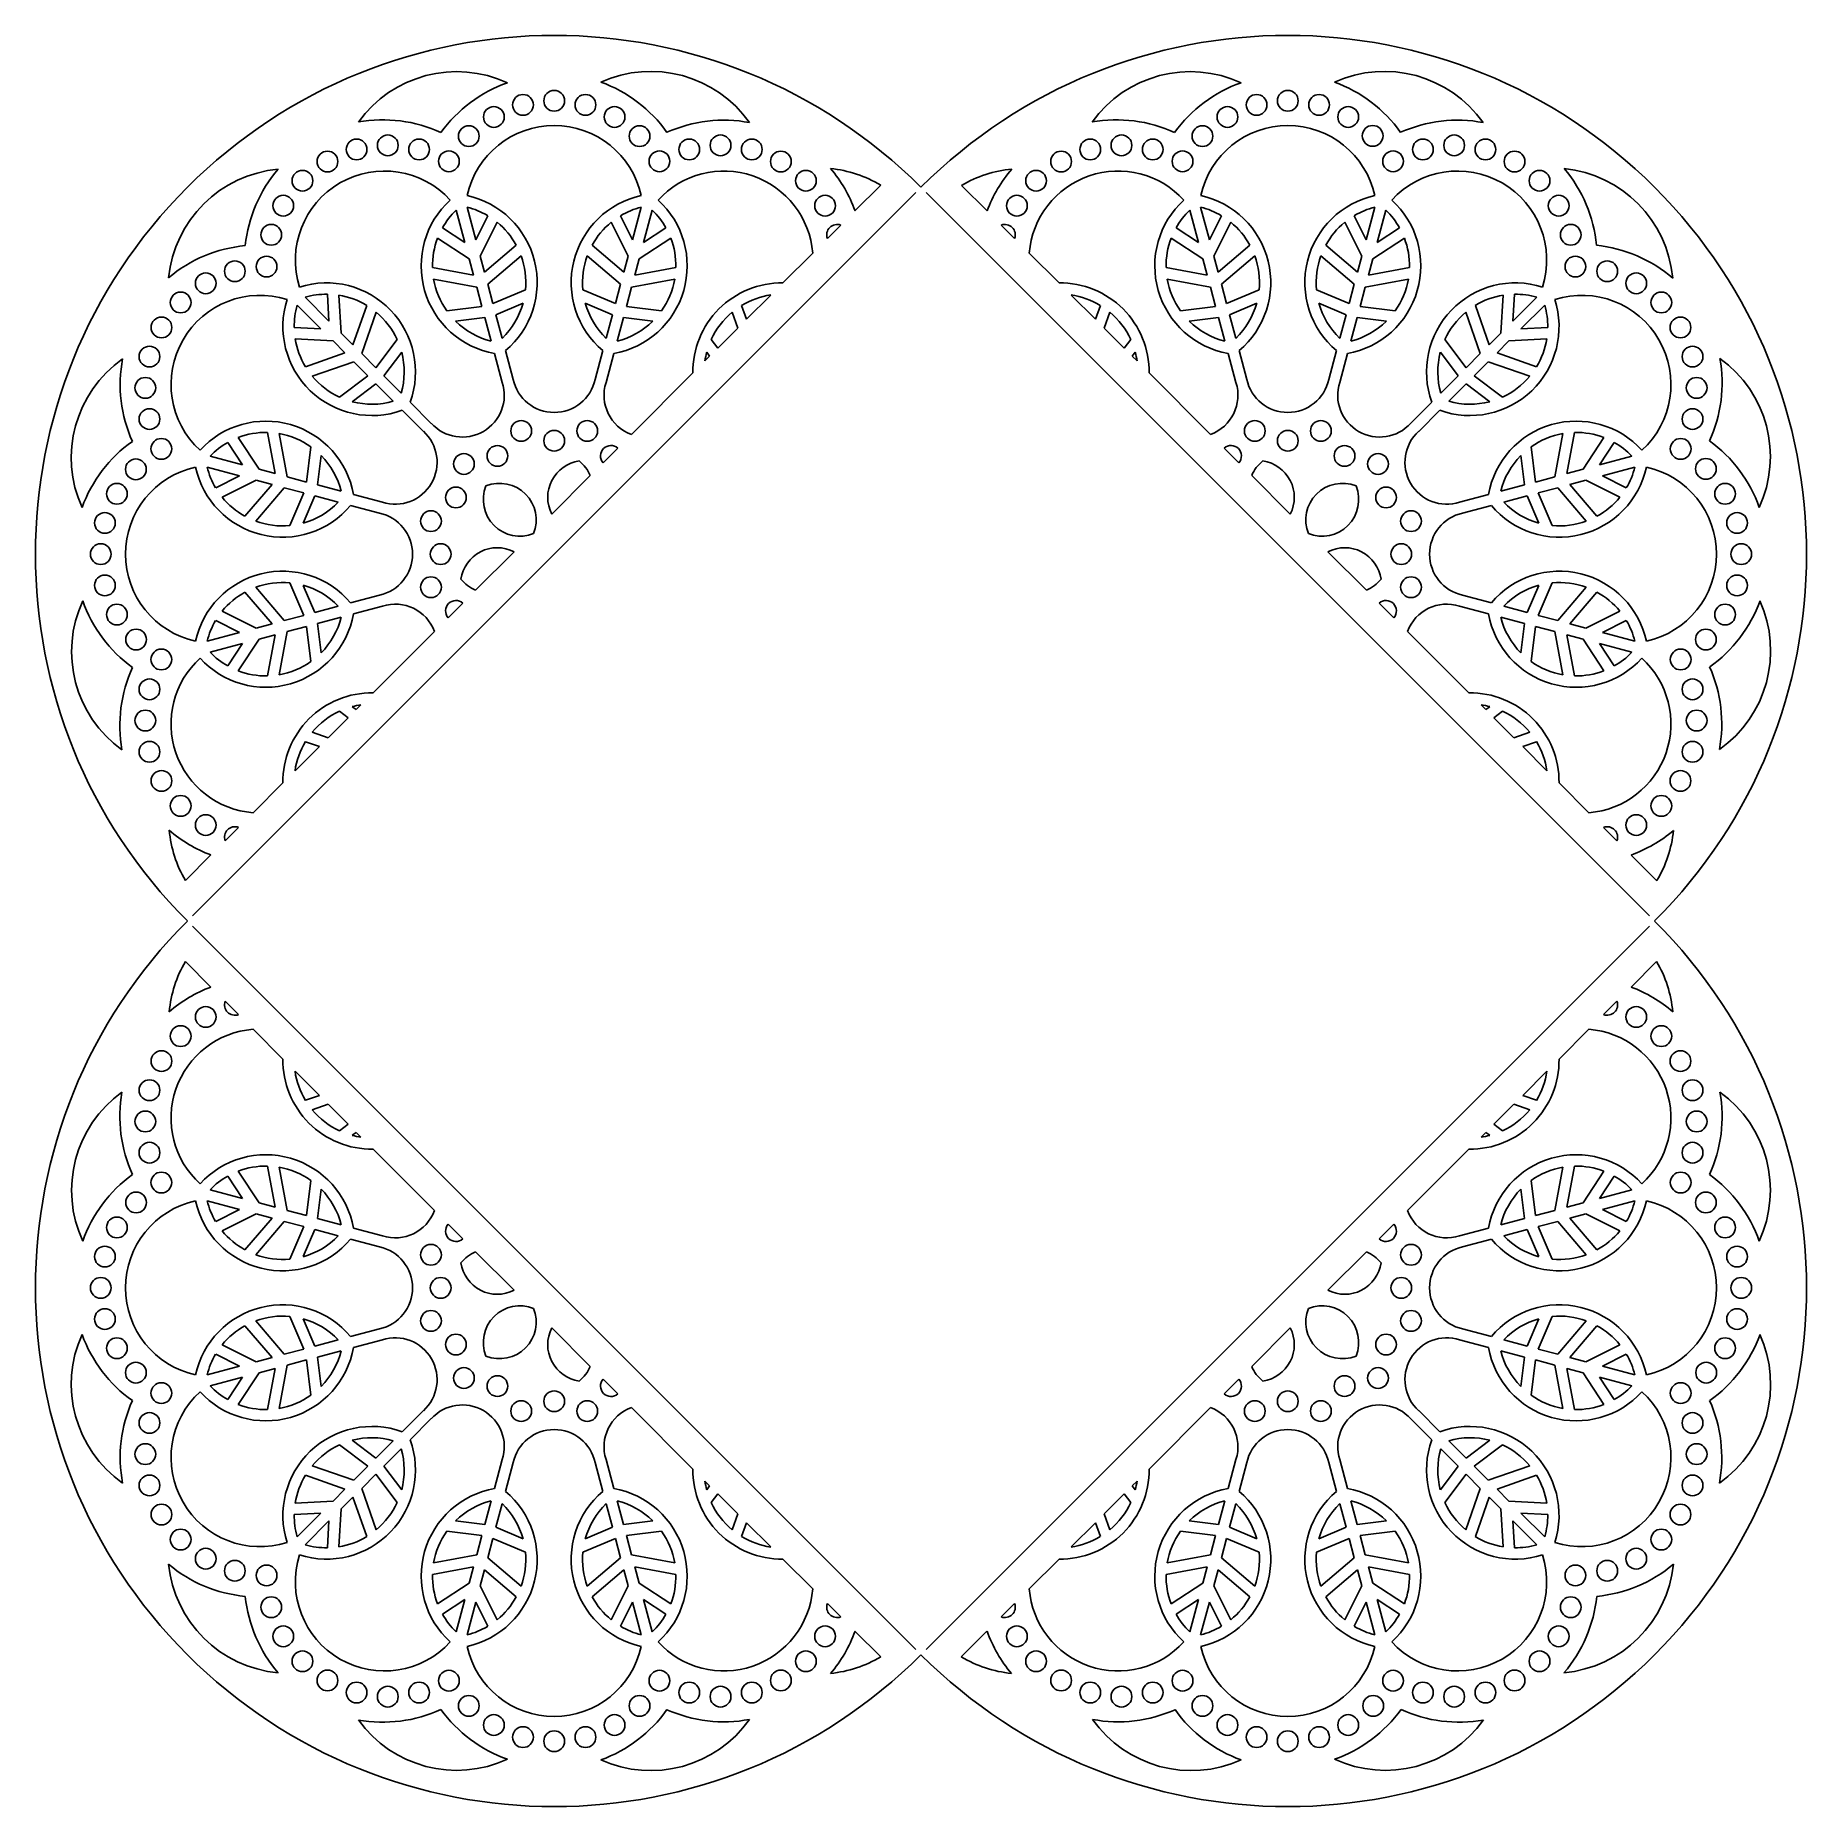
# Model space of a CAD drawing. Extents: x 75 to 323, y 0 to 247.
import ezdxf

# ---------------------------------------------------------------- set-up
doc = ezdxf.new("R2010")
doc.units = 0
doc.layers.get('0').update_dxf_attribs({"linetype": 'CONTINUOUS'})

msp = doc.modelspace()

# ---------------------------------------------------------------- linework, layer by layer
for p, q in [((189.57, 222.7), (193.16, 226.29)), ((204.46, 226.26), (208.03, 222.69)), ((97, 124.18), (198.06, 225.25)), ((133.83, 222.81), (135.04, 218.26)), ((135.35, 223.21), (136.57, 218.67)), ((159.71, 223.21), (158.49, 218.67)), ((161.23, 222.81), (160.02, 218.26)), ((199.53, 225.25), (300.59, 124.18)), ((236.36, 222.81), (237.57, 218.26)), ((237.88, 223.21), (239.1, 218.67)), ((262.24, 223.21), (261.02, 218.67)), ((263.77, 222.81), (262.55, 218.26)), ((131.91, 220.32), (135.04, 218.26)), ((138.25, 222.02), (136.57, 218.67)), ((139.56, 221.11), (137.19, 216.38)), ((155.5, 221.11), (157.88, 216.38)), ((156.81, 222.02), (158.49, 218.67)), ((163.15, 220.32), (160.02, 218.26)), ((185.72, 218.84), (187.58, 220.71)), ((210.01, 220.71), (211.87, 218.84)), ((234.44, 220.32), (237.57, 218.26)), ((240.78, 222.02), (239.1, 218.67)), ((242.09, 221.11), (239.72, 216.38)), ((258.03, 221.11), (260.41, 216.38)), ((259.34, 222.02), (261.02, 218.67)), ((265.68, 220.32), (262.55, 218.26)), ((131.24, 218.88), (135.66, 215.97)), ((142.22, 217.92), (137.79, 214.13)), ((152.84, 217.92), (157.27, 214.13)), ((163.83, 218.88), (159.4, 215.97)), ((233.77, 218.88), (238.19, 215.97)), ((244.75, 217.92), (240.32, 214.13)), ((255.37, 217.92), (259.8, 214.13)), ((266.36, 218.88), (261.93, 215.97)), ((135.66, 215.97), (136.26, 213.72)), ((137.19, 216.38), (137.79, 214.13)), ((142.9, 216.43), (138.24, 212.43)), ((152.16, 216.43), (156.82, 212.43)), ((157.88, 216.38), (157.27, 214.13)), ((159.4, 215.97), (158.8, 213.72)), ((179.5, 212.62), (183.67, 216.79)), ((213.92, 216.79), (218.09, 212.62)), ((238.19, 215.97), (238.79, 213.72)), ((239.72, 216.38), (240.32, 214.13)), ((245.43, 216.43), (240.77, 212.43)), ((254.69, 216.43), (259.35, 212.43)), ((260.41, 216.38), (259.8, 214.13)), ((261.93, 215.97), (261.33, 213.72)), ((130.53, 214.79), (136.26, 213.72)), ((130.68, 213.15), (136.72, 212.02)), ((164.38, 213.15), (158.35, 212.02)), ((164.54, 214.79), (158.8, 213.72)), ((233.06, 214.79), (238.79, 213.72)), ((233.21, 213.15), (239.25, 212.02)), ((266.91, 213.15), (260.88, 212.02)), ((267.07, 214.79), (261.33, 213.72)), ((112.74, 210.63), (116.06, 207.3)), ((115.84, 211.04), (116.06, 207.3)), ((117.43, 210.91), (117.74, 205.62)), ((136.72, 212.02), (137.44, 209.32)), ((138.24, 212.43), (138.97, 209.73)), ((143.52, 211.67), (138.97, 209.73)), ((151.54, 211.67), (156.09, 209.73)), ((156.82, 212.43), (156.09, 209.73)), ((158.35, 212.02), (157.62, 209.32)), ((174.42, 207.54), (177.81, 210.93)), ((219.78, 210.93), (223.18, 207.54)), ((239.25, 212.02), (239.97, 209.32)), ((240.77, 212.43), (241.5, 209.73)), ((246.05, 211.67), (241.5, 209.73)), ((254.07, 211.67), (258.62, 209.73)), ((259.35, 212.43), (258.62, 209.73)), ((260.88, 212.02), (260.15, 209.32)), ((280.16, 210.91), (279.85, 205.62)), ((281.75, 211.04), (281.53, 207.3)), ((284.86, 210.63), (281.53, 207.3)), ((111.62, 209.51), (114.94, 206.19)), ((121.33, 209.48), (119.39, 203.97)), ((122.67, 208.52), (120.63, 202.74)), ((132.52, 208.73), (137.44, 209.32)), ((143.18, 209.81), (139.38, 208.18)), ((139.38, 208.18), (140.26, 204.89)), ((151.88, 209.81), (155.68, 208.18)), ((155.68, 208.18), (154.8, 204.89)), ((162.54, 208.73), (157.62, 209.32)), ((172.4, 208.52), (173.18, 206.3)), ((173.73, 209.48), (174.42, 207.54)), ((223.86, 209.48), (223.18, 207.54)), ((225.2, 208.52), (224.41, 206.3)), ((235.05, 208.73), (239.97, 209.32)), ((245.71, 209.81), (241.91, 208.18)), ((241.91, 208.18), (242.8, 204.89)), ((254.41, 209.81), (258.21, 208.18)), ((258.21, 208.18), (257.33, 204.89)), ((265.07, 208.73), (260.15, 209.32)), ((274.93, 208.52), (276.96, 202.74)), ((276.27, 209.48), (278.2, 203.97)), ((285.97, 209.51), (282.65, 206.19)), ((111.2, 206.4), (114.94, 206.19)), ((117.74, 205.62), (119.39, 203.97)), ((133.75, 207.28), (137.85, 207.77)), ((137.85, 207.77), (138.74, 204.48)), ((157.21, 207.77), (156.32, 204.48)), ((161.31, 207.28), (157.21, 207.77)), ((170.39, 203.51), (173.18, 206.3)), ((224.41, 206.3), (227.21, 203.51)), ((236.28, 207.28), (240.39, 207.77)), ((240.39, 207.77), (241.27, 204.48)), ((259.74, 207.77), (258.85, 204.48)), ((263.84, 207.28), (259.74, 207.77)), ((279.85, 205.62), (278.2, 203.97)), ((286.39, 206.4), (282.65, 206.19)), ((111.34, 204.81), (116.62, 204.51)), ((116.62, 204.51), (118.27, 202.86)), ((125.58, 204.72), (122.61, 200.75)), ((140.72, 203.17), (141.81, 199.14)), ((154.34, 203.17), (153.26, 199.14)), ((169.48, 204.72), (170.39, 203.51)), ((228.11, 204.72), (227.21, 203.51)), ((243.25, 203.17), (244.34, 199.14)), ((256.87, 203.17), (255.79, 199.14)), ((272.01, 204.72), (274.98, 200.75)), ((280.97, 204.51), (279.32, 202.86)), ((286.25, 204.81), (280.97, 204.51)), ((112.77, 200.92), (118.27, 202.86)), ((113.72, 199.58), (119.51, 201.62)), ((119.51, 201.62), (121.49, 199.64)), ((120.63, 202.74), (122.61, 200.75)), ((126.22, 202.93), (123.74, 199.62)), ((139.2, 202.76), (140.28, 198.73)), ((155.86, 202.76), (154.78, 198.73)), ((168.6, 201.73), (169.26, 202.38)), ((168.85, 202.93), (169.26, 202.38)), ((228.75, 202.93), (228.33, 202.38)), ((228.33, 202.38), (228.99, 201.73)), ((241.73, 202.76), (242.81, 198.73)), ((258.4, 202.76), (257.31, 198.73)), ((271.38, 202.93), (273.85, 199.62)), ((276.96, 202.74), (274.98, 200.75)), ((278.08, 201.62), (276.1, 199.64)), ((283.87, 199.58), (278.08, 201.62)), ((284.83, 200.92), (279.32, 202.86)), ((117.53, 196.67), (121.49, 199.64)), ((119.31, 196.03), (122.62, 198.51)), ((122.62, 198.51), (125.04, 196.09)), ((123.74, 199.62), (126.15, 197.21)), ((158.32, 191.45), (166.91, 200.04)), ((230.68, 200.04), (239.27, 191.45)), ((273.85, 199.62), (271.44, 197.21)), ((274.97, 198.51), (272.56, 196.09)), ((278.28, 196.03), (274.97, 198.51)), ((280.06, 196.67), (276.1, 199.64)), ((127.41, 195.96), (130.36, 193)), ((270.19, 195.96), (267.23, 193)), ((126.29, 194.84), (129.25, 191.88)), ((271.3, 194.84), (268.35, 191.88)), ((103.37, 191.01), (106.28, 186.59)), ((107.46, 191.72), (108.53, 185.98)), ((109.09, 191.56), (110.22, 185.53)), ((288.5, 191.56), (287.37, 185.53)), ((290.14, 191.72), (289.06, 185.98)), ((294.22, 191.01), (291.32, 186.59)), ((99.44, 188.42), (103.98, 187.2)), ((101.92, 190.33), (103.98, 187.2)), ((113.52, 189.72), (112.93, 184.8)), ((114.96, 188.49), (114.47, 184.39)), ((154.37, 187.49), (156.41, 189.54)), ((241.18, 189.54), (243.22, 187.49)), ((282.63, 188.49), (283.12, 184.39)), ((284.07, 189.72), (284.66, 184.8)), ((295.67, 190.33), (293.61, 187.2)), ((298.15, 188.42), (293.61, 187.2)), ((99.03, 186.89), (103.57, 185.68)), ((100.23, 183.99), (103.57, 185.68)), ((106.28, 186.59), (108.53, 185.98)), ((147.2, 180.32), (152.58, 185.7)), ((245.01, 185.7), (250.39, 180.32)), ((291.32, 186.59), (289.06, 185.98)), ((298.56, 186.89), (294.02, 185.68)), ((297.37, 183.99), (294.02, 185.68)), ((101.14, 182.68), (105.87, 185.06)), ((104.32, 180.03), (108.12, 184.46)), ((105.82, 179.34), (109.81, 184)), ((105.87, 185.06), (108.12, 184.46)), ((109.81, 184), (112.52, 183.28)), ((110.22, 185.53), (112.93, 184.8)), ((110.57, 178.73), (112.52, 183.28)), ((114.47, 184.39), (117.77, 183.51)), ((283.12, 184.39), (279.82, 183.51)), ((287.37, 185.53), (284.66, 184.8)), ((287.78, 184), (285.07, 183.28)), ((287.02, 178.73), (285.07, 183.28)), ((291.77, 179.34), (287.78, 184)), ((291.72, 185.06), (289.47, 184.46)), ((293.27, 180.03), (289.47, 184.46)), ((296.45, 182.68), (291.72, 185.06)), ((112.44, 179.07), (114.06, 182.87)), ((114.06, 182.87), (117.36, 181.98)), ((119.07, 181.52), (123.11, 180.44)), ((119.48, 183.05), (123.52, 181.97)), ((278.11, 183.05), (274.07, 181.97)), ((278.52, 181.52), (274.48, 180.44)), ((283.53, 182.87), (280.23, 181.98)), ((285.16, 179.07), (283.53, 182.87)), ((136.54, 169.67), (141.92, 175.05)), ((255.67, 175.05), (261.05, 169.67)), ((104.32, 169.4), (108.12, 164.97)), ((105.82, 170.09), (109.81, 165.43)), ((110.57, 170.7), (112.52, 166.15)), ((112.44, 170.36), (114.06, 166.57)), ((119.07, 167.91), (123.11, 168.99)), ((278.52, 167.91), (274.48, 168.99)), ((285.16, 170.36), (283.53, 166.57)), ((287.02, 170.7), (285.07, 166.15)), ((291.77, 170.09), (287.78, 165.43)), ((293.27, 169.4), (289.47, 164.97)), ((101.14, 166.75), (105.87, 164.37)), ((109.81, 165.43), (112.52, 166.15)), ((114.06, 166.57), (117.36, 167.45)), ((114.47, 165.04), (117.77, 165.92)), ((119.48, 166.38), (123.52, 167.46)), ((132.71, 165.83), (134.75, 167.88)), ((262.84, 167.88), (264.88, 165.83)), ((278.11, 166.38), (274.07, 167.46)), ((283.12, 165.04), (279.82, 165.92)), ((283.53, 166.57), (280.23, 167.45)), ((287.78, 165.43), (285.07, 166.15)), ((296.45, 166.75), (291.72, 164.37)), ((99.03, 162.54), (103.57, 163.75)), ((100.23, 165.44), (103.57, 163.75)), ((105.87, 164.37), (108.12, 164.97)), ((106.28, 162.84), (108.53, 163.45)), ((107.46, 157.71), (108.53, 163.45)), ((109.09, 157.87), (110.22, 163.9)), ((110.22, 163.9), (112.93, 164.63)), ((113.52, 159.71), (112.93, 164.63)), ((114.96, 160.94), (114.47, 165.04)), ((122.21, 155.33), (130.8, 163.92)), ((266.79, 163.92), (275.38, 155.33)), ((282.63, 160.94), (283.12, 165.04)), ((284.07, 159.71), (284.66, 164.63)), ((287.37, 163.9), (284.66, 164.63)), ((288.5, 157.87), (287.37, 163.9)), ((291.32, 162.84), (289.06, 163.45)), ((290.14, 157.71), (289.06, 163.45)), ((291.72, 164.37), (289.47, 164.97)), ((297.37, 165.44), (294.02, 163.75)), ((298.56, 162.54), (294.02, 163.75)), ((99.44, 161.01), (103.98, 162.23)), ((101.92, 159.1), (103.98, 162.23)), ((103.37, 158.42), (106.28, 162.84)), ((294.22, 158.42), (291.32, 162.84)), ((298.15, 161.01), (293.61, 162.23)), ((295.67, 159.1), (293.61, 162.23)), ((119.86, 152.99), (120.52, 153.64)), ((277.07, 153.64), (277.73, 152.99)), ((115.94, 149.07), (118.74, 151.86)), ((117.53, 152.76), (118.74, 151.86)), ((119.31, 153.4), (119.86, 152.99)), ((278.28, 153.4), (277.73, 152.99)), ((280.06, 152.76), (278.86, 151.86)), ((278.86, 151.86), (281.65, 149.07)), ((113.72, 149.85), (115.94, 149.07)), ((283.87, 149.85), (281.65, 149.07)), ((111.31, 144.44), (114.71, 147.83)), ((112.77, 148.51), (114.71, 147.83)), ((284.83, 148.51), (282.89, 147.83)), ((282.89, 147.83), (286.28, 144.44)), ((105.45, 138.58), (109.62, 142.75)), ((287.97, 142.75), (292.14, 138.58)), ((101.54, 134.66), (103.4, 136.53)), ((294.19, 136.53), (296.05, 134.66)), ((95.99, 129.11), (99.56, 132.68)), ((298.04, 132.67), (301.63, 129.08)), ((97, 122.72), (198.06, 21.65)), ((300.59, 122.72), (199.53, 21.65)), ((95.99, 117.79), (99.56, 114.22)), ((301.61, 117.79), (298.03, 114.22)), ((101.54, 112.24), (103.4, 110.37)), ((296.05, 112.24), (294.19, 110.37)), ((105.45, 108.32), (109.62, 104.15)), ((292.14, 108.32), (287.97, 104.15)), ((111.31, 102.46), (114.71, 99.07)), ((286.28, 102.46), (282.89, 99.07)), ((112.77, 98.39), (114.71, 99.07)), ((284.83, 98.39), (282.89, 99.07)), ((113.72, 97.05), (115.94, 97.83)), ((115.94, 97.83), (118.74, 95.04)), ((281.65, 97.83), (278.86, 95.04)), ((283.87, 97.05), (281.65, 97.83)), ((117.53, 94.14), (118.74, 95.04)), ((280.06, 94.14), (278.86, 95.04)), ((119.31, 93.5), (119.86, 93.91)), ((119.86, 93.91), (120.52, 93.26)), ((277.73, 93.91), (277.07, 93.26)), ((278.28, 93.5), (277.73, 93.91)), ((107.46, 89.19), (108.53, 83.45)), ((122.21, 91.57), (130.8, 82.98)), ((275.38, 91.57), (266.79, 82.98)), ((290.14, 89.19), (289.06, 83.45)), ((101.92, 87.8), (103.98, 84.67)), ((103.37, 88.48), (106.28, 84.06)), ((109.09, 89.03), (110.22, 83)), ((113.52, 87.19), (112.93, 82.27)), ((284.07, 87.19), (284.66, 82.27)), ((288.5, 89.03), (287.37, 83)), ((294.22, 88.48), (291.32, 84.06)), ((295.67, 87.8), (293.61, 84.67)), ((99.03, 84.36), (103.57, 83.15)), ((99.44, 85.89), (103.98, 84.67)), ((114.96, 85.96), (114.47, 81.86)), ((282.63, 85.96), (283.12, 81.86)), ((298.15, 85.89), (293.61, 84.67)), ((298.56, 84.36), (294.02, 83.15)), ((100.23, 81.46), (103.57, 83.15)), ((101.14, 80.15), (105.87, 82.53)), ((104.32, 77.5), (108.12, 81.93)), ((105.87, 82.53), (108.12, 81.93)), ((106.28, 84.06), (108.53, 83.45)), ((110.22, 83), (112.93, 82.27)), ((114.47, 81.86), (117.77, 80.98)), ((283.12, 81.86), (279.82, 80.98)), ((287.37, 83), (284.66, 82.27)), ((291.32, 84.06), (289.06, 83.45)), ((291.72, 82.53), (289.47, 81.93)), ((293.27, 77.5), (289.47, 81.93)), ((296.45, 80.15), (291.72, 82.53)), ((297.37, 81.46), (294.02, 83.15)), ((105.82, 76.81), (109.81, 81.47)), ((109.81, 81.47), (112.52, 80.75)), ((110.57, 76.19), (112.52, 80.75)), ((112.44, 76.54), (114.06, 80.33)), ((114.06, 80.33), (117.36, 79.45)), ((119.48, 80.52), (123.52, 79.44)), ((132.71, 81.07), (134.75, 79.02)), ((264.88, 81.07), (262.84, 79.02)), ((278.11, 80.52), (274.07, 79.44)), ((283.53, 80.33), (280.23, 79.45)), ((285.16, 76.54), (283.53, 80.33)), ((287.78, 81.47), (285.07, 80.75)), ((287.02, 76.19), (285.07, 80.75)), ((291.77, 76.81), (287.78, 81.47)), ((119.07, 78.99), (123.11, 77.91)), ((136.54, 77.23), (141.92, 71.85)), ((261.05, 77.23), (255.67, 71.85)), ((278.52, 78.99), (274.48, 77.91)), ((104.32, 66.87), (108.12, 62.44)), ((105.82, 67.56), (109.81, 62.9)), ((110.57, 68.17), (112.52, 63.62)), ((112.44, 67.83), (114.06, 64.03)), ((285.16, 67.83), (283.53, 64.03)), ((287.02, 68.17), (285.07, 63.62)), ((291.77, 67.56), (287.78, 62.9)), ((293.27, 66.87), (289.47, 62.44)), ((114.06, 64.03), (117.36, 64.92)), ((119.07, 65.38), (123.11, 66.46)), ((119.48, 63.85), (123.52, 64.93)), ((147.2, 66.58), (152.58, 61.2)), ((250.39, 66.58), (245.01, 61.2)), ((278.11, 63.85), (274.07, 64.93)), ((278.52, 65.38), (274.48, 66.46)), ((283.53, 64.03), (280.23, 64.92)), ((100.23, 62.91), (103.57, 61.22)), ((101.14, 64.22), (105.87, 61.84)), ((105.87, 61.84), (108.12, 62.44)), ((109.81, 62.9), (112.52, 63.62)), ((110.22, 61.37), (112.93, 62.1)), ((113.52, 57.18), (112.93, 62.1)), ((114.47, 62.51), (117.77, 63.39)), ((114.96, 58.4), (114.47, 62.51)), ((283.12, 62.51), (279.82, 63.39)), ((282.63, 58.4), (283.12, 62.51)), ((284.07, 57.18), (284.66, 62.1)), ((287.37, 61.37), (284.66, 62.1)), ((287.78, 62.9), (285.07, 63.62)), ((291.72, 61.84), (289.47, 62.44)), ((296.45, 64.22), (291.72, 61.84)), ((297.37, 62.91), (294.02, 61.22)), ((99.03, 60.01), (103.57, 61.22)), ((99.44, 58.48), (103.98, 59.7)), ((101.92, 56.57), (103.98, 59.7)), ((103.37, 55.89), (106.28, 60.31)), ((106.28, 60.31), (108.53, 60.92)), ((107.46, 55.18), (108.53, 60.92)), ((109.09, 55.34), (110.22, 61.37)), ((288.5, 55.34), (287.37, 61.37)), ((291.32, 60.31), (289.06, 60.92)), ((290.14, 55.18), (289.06, 60.92)), ((294.22, 55.89), (291.32, 60.31)), ((298.15, 58.48), (293.61, 59.7)), ((295.67, 56.57), (293.61, 59.7)), ((298.56, 60.01), (294.02, 61.22)), ((154.37, 59.41), (156.41, 57.36)), ((243.22, 59.41), (241.18, 57.36)), ((126.29, 52.06), (129.25, 55.02)), ((158.32, 55.45), (166.91, 46.86)), ((239.27, 55.45), (230.68, 46.86)), ((271.3, 52.06), (268.35, 55.02)), ((127.41, 50.94), (130.36, 53.9)), ((270.19, 50.94), (267.23, 53.9)), ((117.53, 50.23), (121.49, 47.26)), ((119.31, 50.87), (122.62, 48.39)), ((122.62, 48.39), (125.04, 50.81)), ((123.74, 47.28), (126.15, 49.69)), ((273.85, 47.28), (271.44, 49.69)), ((274.97, 48.39), (272.56, 50.81)), ((278.28, 50.87), (274.97, 48.39)), ((280.06, 50.23), (276.1, 47.26)), ((113.72, 47.32), (119.51, 45.28)), ((119.51, 45.28), (121.49, 47.26)), ((126.22, 43.97), (123.74, 47.28)), ((139.2, 44.14), (140.28, 48.17)), ((140.72, 43.73), (141.81, 47.76)), ((154.34, 43.73), (153.26, 47.76)), ((155.86, 44.14), (154.78, 48.17)), ((241.73, 44.14), (242.81, 48.17)), ((243.25, 43.73), (244.34, 47.76)), ((256.87, 43.73), (255.79, 47.76)), ((258.4, 44.14), (257.31, 48.17)), ((271.38, 43.97), (273.85, 47.28)), ((278.08, 45.28), (276.1, 47.26)), ((283.87, 47.32), (278.08, 45.28)), ((112.77, 45.98), (118.27, 44.04)), ((120.63, 44.16), (122.61, 46.15)), ((125.58, 42.18), (122.61, 46.15)), ((168.6, 45.17), (169.26, 44.52)), ((228.99, 45.17), (228.33, 44.52)), ((272.01, 42.18), (274.98, 46.15)), ((276.96, 44.16), (274.98, 46.15)), ((284.83, 45.98), (279.32, 44.04)), ((111.34, 42.09), (116.62, 42.39)), ((116.62, 42.39), (118.27, 44.04)), ((117.74, 41.28), (119.39, 42.93)), ((121.33, 37.42), (119.39, 42.93)), ((122.67, 38.38), (120.63, 44.16)), ((137.85, 39.13), (138.74, 42.42)), ((157.21, 39.13), (156.32, 42.42)), ((168.85, 43.97), (169.26, 44.52)), ((169.48, 42.18), (170.39, 43.39)), ((170.39, 43.39), (173.18, 40.6)), ((227.21, 43.39), (224.41, 40.6)), ((228.11, 42.18), (227.21, 43.39)), ((228.75, 43.97), (228.33, 44.52)), ((240.39, 39.13), (241.27, 42.42)), ((259.74, 39.13), (258.85, 42.42)), ((274.93, 38.38), (276.96, 44.16)), ((276.27, 37.42), (278.2, 42.93)), ((279.85, 41.28), (278.2, 42.93)), ((280.97, 42.39), (279.32, 44.04)), ((286.25, 42.09), (280.97, 42.39)), ((111.2, 40.5), (114.94, 40.71)), ((111.62, 37.39), (114.94, 40.71)), ((117.43, 35.99), (117.74, 41.28)), ((133.75, 39.62), (137.85, 39.13)), ((139.38, 38.72), (140.26, 42.01)), ((155.68, 38.72), (154.8, 42.01)), ((161.31, 39.62), (157.21, 39.13)), ((172.4, 38.38), (173.18, 40.6)), ((225.2, 38.38), (224.41, 40.6)), ((236.28, 39.62), (240.39, 39.13)), ((241.91, 38.72), (242.8, 42.01)), ((258.21, 38.72), (257.33, 42.01)), ((263.84, 39.62), (259.74, 39.13)), ((280.16, 35.99), (279.85, 41.28)), ((285.97, 37.39), (282.65, 40.71)), ((286.39, 40.5), (282.65, 40.71)), ((112.74, 36.27), (116.06, 39.6)), ((115.84, 35.86), (116.06, 39.6)), ((132.52, 38.17), (137.44, 37.58)), ((136.72, 34.88), (137.44, 37.58)), ((138.24, 34.47), (138.97, 37.17)), ((143.52, 35.23), (138.97, 37.17)), ((143.18, 37.09), (139.38, 38.72)), ((151.54, 35.23), (156.09, 37.17)), ((151.88, 37.09), (155.68, 38.72)), ((156.82, 34.47), (156.09, 37.17)), ((162.54, 38.17), (157.62, 37.58)), ((158.35, 34.88), (157.62, 37.58)), ((173.73, 37.42), (174.42, 39.36)), ((174.42, 39.36), (177.81, 35.97)), ((223.18, 39.36), (219.78, 35.97)), ((223.86, 37.42), (223.18, 39.36)), ((235.05, 38.17), (239.97, 37.58)), ((239.25, 34.88), (239.97, 37.58)), ((240.77, 34.47), (241.5, 37.17)), ((246.05, 35.23), (241.5, 37.17)), ((245.71, 37.09), (241.91, 38.72)), ((254.07, 35.23), (258.62, 37.17)), ((254.41, 37.09), (258.21, 38.72)), ((259.35, 34.47), (258.62, 37.17)), ((265.07, 38.17), (260.15, 37.58)), ((260.88, 34.88), (260.15, 37.58)), ((284.86, 36.27), (281.53, 39.6)), ((281.75, 35.86), (281.53, 39.6)), ((130.68, 33.75), (136.72, 34.88)), ((164.38, 33.75), (158.35, 34.88)), ((233.21, 33.75), (239.25, 34.88)), ((266.91, 33.75), (260.88, 34.88)), ((130.53, 32.11), (136.26, 33.18)), ((135.66, 30.93), (136.26, 33.18)), ((137.19, 30.52), (137.79, 32.77)), ((142.22, 28.98), (137.79, 32.77)), ((142.9, 30.47), (138.24, 34.47)), ((152.16, 30.47), (156.82, 34.47)), ((152.84, 28.98), (157.27, 32.77)), ((157.88, 30.52), (157.27, 32.77)), ((159.4, 30.93), (158.8, 33.18)), ((164.54, 32.11), (158.8, 33.18)), ((179.5, 34.28), (183.67, 30.11)), ((218.09, 34.28), (213.92, 30.11)), ((233.06, 32.11), (238.79, 33.18)), ((238.19, 30.93), (238.79, 33.18)), ((239.72, 30.52), (240.32, 32.77)), ((244.75, 28.98), (240.32, 32.77)), ((245.43, 30.47), (240.77, 34.47)), ((254.69, 30.47), (259.35, 34.47)), ((255.37, 28.98), (259.8, 32.77)), ((260.41, 30.52), (259.8, 32.77)), ((261.93, 30.93), (261.33, 33.18)), ((267.07, 32.11), (261.33, 33.18)), ((131.24, 28.02), (135.66, 30.93)), ((139.56, 25.79), (137.19, 30.52)), ((155.5, 25.79), (157.88, 30.52)), ((163.83, 28.02), (159.4, 30.93)), ((233.77, 28.02), (238.19, 30.93)), ((242.09, 25.79), (239.72, 30.52)), ((258.03, 25.79), (260.41, 30.52)), ((266.36, 28.02), (261.93, 30.93)), ((131.91, 26.58), (135.04, 28.64)), ((133.83, 24.09), (135.04, 28.64)), ((135.35, 23.69), (136.57, 28.23)), ((138.25, 24.88), (136.57, 28.23)), ((156.81, 24.88), (158.49, 28.23)), ((159.71, 23.69), (158.49, 28.23)), ((161.23, 24.09), (160.02, 28.64)), ((163.15, 26.58), (160.02, 28.64)), ((185.72, 28.06), (187.58, 26.19)), ((211.87, 28.06), (210.01, 26.19)), ((234.44, 26.58), (237.57, 28.64)), ((236.36, 24.09), (237.57, 28.64)), ((237.88, 23.69), (239.1, 28.23)), ((240.78, 24.88), (239.1, 28.23)), ((259.34, 24.88), (261.02, 28.23)), ((262.24, 23.69), (261.02, 28.23)), ((263.77, 24.09), (262.55, 28.64)), ((265.68, 26.58), (262.55, 28.64)), ((189.57, 24.2), (193.16, 20.61)), ((208.02, 24.2), (204.43, 20.61))]:
    msp.add_line(p, q)
for centre in [(143.17, 237.51), (147.53, 238.08), (151.9, 237.51), (245.7, 237.51), (250.06, 238.08), (254.43, 237.51), (139.1, 235.82), (155.97, 235.82), (241.63, 235.82), (258.5, 235.82), (119.92, 231.28), (124.28, 231.85), (128.65, 231.28), (135.6, 233.14), (159.46, 233.14), (166.41, 231.28), (170.78, 231.85), (175.15, 231.28), (222.45, 231.28), (226.81, 231.85), (231.18, 231.28), (238.13, 233.14), (261.92, 233.18), (268.94, 231.28), (273.31, 231.85), (277.68, 231.28), (115.85, 229.59), (132.82, 229.62), (162.24, 229.62), (179.21, 229.59), (218.38, 229.59), (235.35, 229.62), (264.77, 229.62), (281.75, 229.59), (112.35, 226.91), (182.71, 226.91), (214.88, 226.91), (285.24, 226.91), (109.67, 223.42), (185.39, 223.42), (212.2, 223.42), (287.92, 223.42), (107.99, 219.35), (289.6, 219.35), (102.9, 214.26), (107.34, 214.91), (290.25, 214.91), (294.7, 214.26), (98.83, 212.57), (298.76, 212.57), (95.33, 209.89), (302.26, 209.89), (92.65, 206.4), (304.94, 206.4), (90.97, 202.33), (306.62, 202.33), (90.39, 197.96), (307.2, 197.96), (90.97, 193.6), (142.92, 191.94), (152.15, 191.94), (245.45, 191.94), (254.68, 191.94), (306.62, 193.6), (92.63, 189.43), (147.53, 190.57), (250.06, 190.57), (304.97, 189.43), (134.92, 187.32), (139.6, 188.45), (257.99, 188.45), (262.67, 187.32), (89.07, 186.57), (308.49, 186.64), (86.42, 183.15), (133.8, 182.64), (263.79, 182.64), (311.17, 183.15), (130.31, 179.33), (267.28, 179.33), (84.74, 179.08), (312.85, 179.08), (84.16, 174.72), (131.67, 174.72), (265.92, 174.72), (313.43, 174.72), (84.74, 170.35), (130.31, 170.1), (267.28, 170.1), (312.85, 170.35), (86.42, 166.28), (311.17, 166.28), (89.1, 162.79), (308.49, 162.79), (92.63, 160), (304.97, 160), (90.97, 155.83), (306.62, 155.83), (90.39, 151.47), (307.2, 151.47), (90.97, 147.1), (306.62, 147.1), (92.65, 143.03), (304.94, 143.03), (95.33, 139.54), (302.26, 139.54), (98.83, 136.86), (298.76, 136.86), (98.83, 110.04), (298.76, 110.04), (95.33, 107.36), (302.26, 107.36), (92.65, 103.87), (304.94, 103.87), (90.97, 99.8), (306.62, 99.8), (90.39, 95.43), (307.2, 95.43), (90.97, 91.07), (306.62, 91.07), (92.63, 86.9), (304.97, 86.9), (89.1, 84.11), (308.49, 84.11), (86.42, 80.62), (311.17, 80.62), (84.74, 76.55), (130.31, 76.8), (267.28, 76.8), (312.85, 76.55), (84.16, 72.18), (131.67, 72.18), (265.92, 72.18), (313.43, 72.18), (84.74, 67.82), (130.31, 67.57), (267.28, 67.57), (312.85, 67.82), (86.42, 63.75), (133.8, 64.26), (263.79, 64.26), (311.17, 63.75), (89.07, 60.33), (134.92, 59.58), (139.6, 58.45), (257.99, 58.45), (262.67, 59.58), (308.53, 60.33), (92.63, 57.47), (147.53, 56.33), (250.06, 56.33), (304.97, 57.47), (90.97, 53.3), (142.92, 54.96), (152.15, 54.96), (245.45, 54.96), (254.68, 54.96), (306.62, 53.3), (90.39, 48.94), (307.2, 48.94), (90.97, 44.57), (306.62, 44.57), (92.65, 40.5), (304.94, 40.5), (95.33, 37.01), (302.26, 37.01), (98.83, 34.33), (298.76, 34.33), (102.9, 32.64), (107.34, 31.99), (290.25, 31.99), (294.7, 32.64), (107.99, 27.55), (289.6, 27.55), (109.67, 23.48), (185.39, 23.48), (212.2, 23.48), (287.92, 23.48), (112.35, 19.99), (182.71, 19.99), (214.88, 19.99), (285.24, 19.99), (115.85, 17.31), (132.82, 17.28), (162.24, 17.28), (179.21, 17.31), (218.38, 17.31), (235.35, 17.28), (264.77, 17.28), (281.75, 17.31), (119.92, 15.62), (124.28, 15.05), (128.65, 15.62), (135.6, 13.76), (159.46, 13.76), (166.41, 15.62), (170.78, 15.05), (175.15, 15.62), (222.45, 15.62), (226.81, 15.05), (231.18, 15.62), (238.13, 13.76), (261.99, 13.76), (268.94, 15.62), (273.31, 15.05), (277.68, 15.62), (139.1, 11.08), (155.97, 11.08), (241.63, 11.08), (258.5, 11.08), (143.17, 9.39), (147.53, 8.82), (151.9, 9.39), (245.7, 9.39), (250.06, 8.82), (254.43, 9.39)]:
    msp.add_circle(centre, 1.45)
for centre, radius, start, end in [((147.53, 174.72), 72.5, 45, 225), ((250.06, 174.72), 72.5, 315, 135), ((133.92, 225.21), 16.94, 65.2587, 144.2413), ((147.53, 222.16), 19.56, 109.4626, 144.0296), ((161, 225.25), 16.94, 35.2587, 114.2413), ((147.36, 222.32), 19.56, 35.4704, 70.0374), ((236.45, 225.21), 16.94, 65.2587, 144.2413), ((250.06, 222.16), 19.56, 109.4626, 144.0296), ((263.53, 225.25), 16.94, 35.2587, 114.2413), ((249.89, 222.32), 19.56, 35.4704, 70.0374), ((123.58, 215.86), 19.56, 65.4704, 100.0374), ((171.25, 215.81), 19.56, 79.4626, 114.0296), ((226.11, 215.86), 19.56, 65.4704, 100.0374), ((273.79, 215.81), 19.56, 79.4626, 114.0296), ((147.53, 222.16), 12.45, 12.3874, 167.6126), ((250.06, 222.16), 12.45, 12.3874, 167.6126), ((110.5, 211.65), 16.94, 95.2587, 174.2413), ((123.81, 215.81), 19.56, 139.4626, 174.0296), ((123.81, 215.81), 12.45, 42.3874, 197.6126), ((171.25, 215.81), 12.45, 4.5434, 137.6126), ((184.46, 211.75), 16.94, 59.0943, 84.2413), ((171.19, 216.03), 19.56, 19.9401, 40.0374), ((213.03, 211.65), 16.94, 95.2587, 120.3896), ((226.34, 215.81), 19.56, 139.4626, 159.4024), ((226.34, 215.81), 12.45, 42.3874, 175.4566), ((273.79, 215.81), 12.45, 342.3874, 137.6126), ((286.99, 211.75), 16.94, 5.2587, 84.2413), ((273.72, 216.03), 19.56, 5.4704, 40.0374), ((141.38, 215.01), 12.44, 132.334, 259.8911), ((141.38, 215.01), 10.86, 134.0844, 150.6876), ((132.71, 212.68), 10.86, 59.3124, 75.9156), ((132.71, 212.68), 12.44, 310.1089, 77.666), ((162.35, 212.68), 12.44, 102.334, 229.8911), ((153.68, 215.01), 12.44, 280.1089, 47.666), ((162.35, 212.68), 10.86, 104.0844, 120.6876), ((153.68, 215.01), 10.86, 29.3124, 45.9156), ((243.91, 215.01), 12.44, 132.334, 259.8911), ((243.91, 215.01), 10.86, 134.0844, 150.6876), ((235.24, 212.68), 10.86, 59.3124, 75.9156), ((235.24, 212.68), 12.44, 310.1089, 77.666), ((264.88, 212.68), 12.44, 102.334, 229.8911), ((256.21, 215.01), 12.44, 280.1089, 47.666), ((264.88, 212.68), 10.86, 104.0844, 120.6876), ((256.21, 215.01), 10.86, 29.3124, 45.9156), ((132.71, 212.68), 10.86, 28.854, 50.8792), ((162.35, 212.68), 10.86, 129.1208, 151.146), ((187.07, 219.35), 1.45, 69.4794, 200.5206), ((210.52, 219.35), 1.45, 339.4794, 110.5206), ((235.24, 212.68), 10.86, 28.854, 50.8792), ((264.88, 212.68), 10.86, 129.1208, 151.146), ((106.22, 198.37), 19.56, 95.4704, 130.0374), ((141.38, 215.01), 10.86, 159.1208, 181.146), ((153.68, 215.01), 10.86, 358.854, 20.8792), ((243.91, 215.01), 10.86, 159.1208, 181.146), ((256.21, 215.01), 10.86, 358.854, 20.8792), ((291.15, 198.44), 19.56, 49.4626, 84.0296), ((132.71, 212.68), 10.86, 354.6618, 20.167), ((162.35, 212.68), 10.86, 159.833, 185.3382), ((235.24, 212.68), 10.86, 354.6618, 20.167), ((264.88, 212.68), 10.86, 159.833, 185.3382), ((141.38, 215.01), 10.86, 189.833, 215.3382), ((153.68, 215.01), 10.86, 324.6618, 350.167), ((243.91, 215.01), 10.86, 189.833, 215.3382), ((256.21, 215.01), 10.86, 324.6618, 350.167), ((106.44, 198.44), 12.45, 72.3874, 227.6126), ((115.71, 200.19), 12.44, 340.1089, 107.666), ((115.71, 200.19), 10.86, 89.3124, 105.9156), ((115.71, 200.19), 10.86, 58.854, 80.8792), ((179.35, 200.19), 12.44, 89.3101, 180.6899), ((179.35, 200.19), 10.86, 98.1498, 121.146), ((218.24, 200.19), 12.44, 359.3101, 90.6899), ((218.24, 200.19), 10.86, 58.854, 81.8502), ((281.88, 200.19), 12.44, 72.334, 199.8911), ((281.88, 200.19), 10.86, 99.1208, 121.146), ((281.88, 200.19), 10.86, 74.0844, 90.6876), ((291.15, 198.44), 12.45, 312.3874, 107.6126), ((122.06, 206.53), 12.44, 162.334, 289.8911), ((122.06, 206.53), 10.86, 164.0844, 180.6876), ((115.71, 200.19), 10.86, 24.6618, 50.167), ((132.71, 212.68), 10.86, 314.0844, 344.6463), ((162.35, 212.68), 10.86, 195.3537, 225.9156), ((179.35, 200.19), 10.86, 129.833, 155.3382), ((218.24, 200.19), 10.86, 24.6618, 50.167), ((235.24, 212.68), 10.86, 314.0844, 344.6463), ((264.88, 212.68), 10.86, 195.3537, 225.9156), ((275.53, 206.53), 12.44, 250.1089, 17.666), ((281.88, 200.19), 10.86, 129.833, 155.3382), ((275.53, 206.53), 10.86, 359.3124, 15.9156), ((141.38, 215.01), 10.86, 225.3537, 255.9156), ((153.68, 215.01), 10.86, 284.0844, 314.6463), ((243.91, 215.01), 10.86, 225.3537, 255.9156), ((256.21, 215.01), 10.86, 284.0844, 314.6463), ((122.06, 206.53), 10.86, 189.1208, 211.146), ((275.53, 206.53), 10.86, 328.854, 350.8792), ((96.99, 188.18), 16.94, 125.2587, 204.2413), ((106.44, 198.44), 19.56, 169.4626, 204.0296), ((115.71, 200.19), 10.86, 344.0844, 14.6463), ((179.35, 200.19), 10.86, 165.3537, 171.8502), ((218.24, 200.19), 10.86, 8.1498, 14.6463), ((281.88, 200.19), 10.86, 165.3537, 195.9156), ((291.2, 198.66), 19.56, 335.4704, 10.0374), ((300.56, 188.32), 16.94, 335.2587, 54.2413), ((122.06, 206.53), 10.86, 219.833, 245.3382), ((134.7, 196.94), 5.86, 222.256, 17.744), ((147.53, 200.38), 5.86, 192.256, 347.744), ((160.36, 196.94), 5.86, 162.256, 249.6362), ((237.23, 196.94), 5.86, 290.3638, 17.744), ((250.06, 200.38), 5.86, 192.256, 347.744), ((262.89, 196.94), 5.86, 162.256, 317.744), ((275.53, 206.53), 10.86, 294.6618, 320.167), ((122.06, 206.53), 10.86, 255.3537, 285.9156), ((275.53, 206.53), 10.86, 254.0844, 284.6463), ((107.24, 180.87), 12.44, 10.1089, 137.666), ((290.35, 180.87), 12.44, 42.334, 169.8911), ((107.24, 180.87), 10.86, 88.854, 110.8792), ((107.24, 180.87), 10.86, 54.6618, 80.167), ((125.31, 187.55), 5.86, 252.256, 47.744), ((272.29, 187.55), 5.86, 132.256, 287.744), ((290.35, 180.87), 10.86, 99.833, 125.3382), ((290.35, 180.87), 10.86, 69.1208, 91.146), ((99.93, 174.55), 19.56, 125.4704, 160.0374), ((107.24, 180.87), 10.86, 119.3124, 135.9156), ((107.24, 180.87), 10.86, 14.0844, 44.6463), ((155.46, 188.45), 1.45, 48.7999, 221.2001), ((242.13, 188.45), 1.45, 318.7999, 131.2001), ((290.35, 180.87), 10.86, 135.3537, 165.9156), ((290.35, 180.87), 10.86, 44.0844, 60.6876), ((297.51, 174.72), 19.56, 19.4626, 54.0296), ((100.08, 174.72), 12.45, 102.3874, 257.6126), ((109.56, 189.53), 12.44, 192.334, 319.8911), ((109.56, 189.53), 10.86, 194.0844, 210.6876), ((151.75, 182.67), 5.12, 98.1395, 207.3431), ((147.86, 183.72), 5.12, 22.8317, 51.8605), ((249.73, 183.72), 5.12, 128.1395, 157.1683), ((245.85, 182.67), 5.12, 332.6569, 81.8605), ((288.03, 189.53), 12.44, 220.1089, 347.666), ((288.03, 189.53), 10.86, 329.3124, 345.9156), ((297.51, 174.72), 12.45, 282.3874, 77.6126), ((142.75, 182.35), 5.12, 158.1395, 291.8605), ((139.9, 179.5), 5.12, 338.1395, 111.8605), ((257.69, 179.5), 5.12, 68.1395, 201.8605), ((254.85, 182.35), 5.12, 248.1395, 21.8605), ((109.56, 189.53), 10.86, 219.1208, 241.146), ((109.56, 189.53), 10.86, 285.3537, 315.9156), ((288.03, 189.53), 10.86, 224.0844, 254.6463), ((288.03, 189.53), 10.86, 298.854, 320.8792), ((109.56, 189.53), 10.86, 249.833, 275.3382), ((121.87, 174.72), 5.86, 282.256, 77.744), ((275.73, 174.72), 5.86, 102.256, 257.744), ((288.03, 189.53), 10.86, 264.6618, 290.167), ((139.57, 170.5), 5.12, 62.6569, 171.8605), ((258.02, 170.5), 5.12, 8.1395, 117.3431), ((109.56, 159.9), 12.44, 40.1089, 167.666), ((138.53, 174.39), 5.12, 218.1395, 247.1683), ((259.06, 174.39), 5.12, 292.8317, 321.8605), ((288.03, 159.9), 12.44, 12.334, 139.8911), ((109.56, 159.9), 10.86, 118.854, 140.8792), ((109.56, 159.9), 10.86, 84.6618, 110.167), ((109.56, 159.9), 10.86, 44.0844, 74.6463), ((288.03, 159.9), 10.86, 105.3537, 135.9156), ((288.03, 159.9), 10.86, 69.833, 95.3382), ((288.03, 159.9), 10.86, 39.1208, 61.146), ((97.03, 161.11), 16.94, 155.2587, 234.2413), ((100.08, 174.72), 19.56, 199.4626, 234.0296), ((107.24, 168.56), 12.44, 222.334, 349.8911), ((107.24, 168.56), 10.86, 315.3537, 345.9156), ((125.31, 161.88), 5.86, 20.3638, 107.744), ((133.8, 166.79), 1.45, 48.7999, 221.2001), ((263.79, 166.79), 1.45, 318.7999, 131.2001), ((272.29, 161.88), 5.86, 72.256, 159.6362), ((290.35, 168.56), 12.44, 190.1089, 317.666), ((290.35, 168.56), 10.86, 194.0844, 224.6463), ((297.67, 174.88), 19.56, 305.4704, 340.0374), ((300.6, 161.25), 16.94, 305.2587, 24.2413), ((109.56, 159.9), 10.86, 149.3124, 165.9156), ((288.03, 159.9), 10.86, 14.0844, 30.6876), ((107.24, 168.56), 10.86, 224.0844, 240.6876), ((290.35, 168.56), 10.86, 299.3124, 315.9156), ((106.39, 150.77), 19.56, 155.4704, 190.0374), ((106.44, 150.99), 12.45, 132.3874, 265.4566), ((107.24, 168.56), 10.86, 249.1208, 271.146), ((107.24, 168.56), 10.86, 279.833, 305.3382), ((290.35, 168.56), 10.86, 234.6618, 260.167), ((290.35, 168.56), 10.86, 268.854, 290.8792), ((291.15, 150.99), 12.45, 274.5434, 47.6126), ((291.15, 150.99), 19.56, 349.4626, 24.0296), ((122.06, 142.9), 12.44, 89.3101, 180.6899), ((122.06, 142.9), 10.86, 98.1498, 104.6463), ((275.53, 142.9), 12.44, 359.3101, 90.6899), ((275.53, 142.9), 10.86, 75.3537, 81.8502), ((122.06, 142.9), 10.86, 114.6618, 140.167), ((275.53, 142.9), 10.86, 39.833, 65.3382), ((122.06, 142.9), 10.86, 148.854, 171.8502), ((275.53, 142.9), 10.86, 8.1498, 31.146), ((102.9, 135.17), 1.45, 69.4794, 200.5206), ((294.7, 135.17), 1.45, 339.4794, 110.5206), ((110.6, 137.68), 16.94, 185.2587, 210.3896), ((106.44, 150.99), 19.56, 229.4626, 249.4024), ((291.37, 151.06), 19.56, 289.9401, 310.0374), ((287.1, 137.79), 16.94, 329.0943, 354.2413), ((147.53, 72.18), 72.5, 135, 315), ((250.06, 72.18), 72.5, 225, 45), ((110.6, 109.22), 16.94, 149.6104, 174.7413), ((286.99, 109.22), 16.94, 5.2587, 30.3896), ((106.44, 95.91), 19.56, 110.5976, 130.5374), ((291.15, 95.91), 19.56, 49.4626, 69.4024), ((102.9, 111.73), 1.45, 159.4794, 290.5206), ((294.7, 111.73), 1.45, 249.4794, 20.5206), ((106.44, 95.91), 12.45, 94.5434, 227.6126), ((291.15, 95.91), 12.45, 312.3874, 85.4566), ((122.06, 104), 12.44, 179.3101, 270.6899), ((275.53, 104), 12.44, 269.3101, 0.6899), ((122.06, 104), 10.86, 188.1498, 211.146), ((275.53, 104), 10.86, 328.854, 351.8502), ((97.03, 85.79), 16.94, 125.7587, 204.7413), ((106.39, 96.13), 19.56, 169.9626, 204.5296), ((291.2, 96.13), 19.56, 335.4704, 10.0374), ((300.56, 85.79), 16.94, 335.2587, 54.2413), ((122.06, 104), 10.86, 219.833, 245.3382), ((275.53, 104), 10.86, 294.6618, 320.167), ((122.06, 104), 10.86, 255.3537, 261.8502), ((275.53, 104), 10.86, 278.1498, 284.6463), ((107.24, 78.34), 12.44, 10.1089, 137.666), ((107.24, 78.34), 10.86, 88.854, 110.8792), ((290.35, 78.34), 12.44, 42.334, 169.8911), ((290.35, 78.34), 10.86, 69.1208, 91.146), ((100.08, 72.18), 19.56, 125.9704, 160.5374), ((107.24, 78.34), 10.86, 119.3124, 135.9156), ((107.24, 78.34), 10.86, 54.6618, 80.167), ((290.35, 78.34), 10.86, 99.833, 125.3382), ((290.35, 78.34), 10.86, 44.0844, 60.6876), ((297.51, 72.18), 19.56, 19.4626, 54.0296), ((100.08, 72.18), 12.45, 102.3874, 257.6126), ((109.56, 87), 12.44, 192.334, 319.8911), ((109.56, 87), 10.86, 194.0844, 210.6876), ((107.24, 78.34), 10.86, 14.0844, 44.6463), ((288.03, 87), 12.44, 220.1089, 347.666), ((290.35, 78.34), 10.86, 135.3537, 165.9156), ((288.03, 87), 10.86, 329.3124, 345.9156), ((297.51, 72.18), 12.45, 282.3874, 77.6126), ((125.31, 85.02), 5.86, 252.256, 339.6362), ((272.29, 85.02), 5.86, 200.3638, 287.744), ((109.56, 87), 10.86, 219.1208, 241.146), ((109.56, 87), 10.86, 285.3537, 315.9156), ((133.8, 80.11), 1.45, 138.7999, 311.2001), ((263.79, 80.11), 1.45, 228.7999, 41.2001), ((288.03, 87), 10.86, 224.0844, 254.6463), ((288.03, 87), 10.86, 298.854, 320.8792), ((109.56, 87), 10.86, 249.833, 275.3382), ((121.87, 72.18), 5.86, 282.256, 77.744), ((138.53, 72.51), 5.12, 112.8317, 141.8605), ((259.06, 72.51), 5.12, 38.1395, 67.1683), ((275.73, 72.18), 5.86, 102.256, 257.744), ((288.03, 87), 10.86, 264.6618, 290.167), ((139.57, 76.4), 5.12, 188.1395, 297.3431), ((258.02, 76.4), 5.12, 242.6569, 351.8605), ((109.56, 57.37), 12.44, 40.1089, 167.666), ((142.75, 64.55), 5.12, 68.1395, 201.8605), ((254.85, 64.55), 5.12, 338.1395, 111.8605), ((288.03, 57.37), 12.44, 12.334, 139.8911), ((109.56, 57.37), 10.86, 118.854, 140.8792), ((109.56, 57.37), 10.86, 84.6618, 110.167), ((109.56, 57.37), 10.86, 44.0844, 74.6463), ((139.9, 67.4), 5.12, 248.1395, 21.8605), ((257.69, 67.4), 5.12, 158.1395, 291.8605), ((288.03, 57.37), 10.86, 105.3537, 135.9156), ((288.03, 57.37), 10.86, 69.833, 95.3382), ((288.03, 57.37), 10.86, 39.1208, 61.146), ((96.99, 58.72), 16.94, 155.7587, 234.7413), ((99.93, 72.35), 19.56, 199.9626, 234.5296), ((125.31, 59.35), 5.86, 312.256, 107.744), ((151.75, 64.23), 5.12, 152.6569, 261.8605), ((245.85, 64.23), 5.12, 278.1395, 27.3431), ((272.29, 59.35), 5.86, 72.256, 227.744), ((297.67, 72.35), 19.56, 305.4704, 340.0374), ((300.6, 58.72), 16.94, 305.2587, 24.2413), ((107.24, 66.03), 12.44, 222.334, 349.8911), ((109.56, 57.37), 10.86, 149.3124, 165.9156), ((107.24, 66.03), 10.86, 315.3537, 345.9156), ((290.35, 66.03), 12.44, 190.1089, 317.666), ((290.35, 66.03), 10.86, 194.0844, 224.6463), ((288.03, 57.37), 10.86, 14.0844, 30.6876), ((147.86, 63.18), 5.12, 308.1395, 337.1683), ((249.73, 63.18), 5.12, 202.8317, 231.8605), ((106.44, 48.46), 12.45, 132.3874, 287.6126), ((107.24, 66.03), 10.86, 224.0844, 240.6876), ((107.24, 66.03), 10.86, 279.833, 305.3382), ((155.46, 58.45), 1.45, 138.7999, 311.2001), ((242.13, 58.45), 1.45, 228.7999, 41.2001), ((290.35, 66.03), 10.86, 234.6618, 260.167), ((291.15, 48.46), 12.45, 252.3874, 47.6126), ((290.35, 66.03), 10.86, 299.3124, 315.9156), ((106.44, 48.46), 19.56, 155.9704, 190.5374), ((107.24, 66.03), 10.86, 249.1208, 271.146), ((134.7, 49.96), 5.86, 342.256, 137.744), ((160.36, 49.96), 5.86, 110.3638, 197.744), ((237.23, 49.96), 5.86, 342.256, 69.6362), ((262.89, 49.96), 5.86, 42.256, 197.744), ((290.35, 66.03), 10.86, 268.854, 290.8792), ((291.15, 48.46), 19.56, 349.4626, 24.0296), ((122.06, 40.37), 12.44, 70.1089, 197.666), ((147.53, 46.52), 5.86, 12.256, 167.744), ((250.06, 46.52), 5.86, 12.256, 167.744), ((275.53, 40.37), 12.44, 342.334, 109.8911), ((115.71, 46.71), 12.44, 252.334, 19.8911), ((122.06, 40.37), 10.86, 114.6618, 140.167), ((122.06, 40.37), 10.86, 74.0844, 104.6463), ((115.71, 46.71), 10.86, 345.3537, 15.9156), ((281.88, 46.71), 12.44, 160.1089, 287.666), ((281.88, 46.71), 10.86, 164.0844, 194.6463), ((275.53, 40.37), 10.86, 75.3537, 105.9156), ((275.53, 40.37), 10.86, 39.833, 65.3382), ((122.06, 40.37), 10.86, 148.854, 170.8792), ((179.35, 46.71), 12.44, 179.3101, 270.6899), ((179.35, 46.71), 10.86, 188.1498, 194.6463), ((218.24, 46.71), 12.44, 269.3101, 0.6899), ((218.24, 46.71), 10.86, 345.3537, 351.8502), ((275.53, 40.37), 10.86, 9.1208, 31.146), ((115.71, 46.71), 10.86, 309.833, 335.3382), ((141.38, 31.89), 12.44, 100.1089, 227.666), ((141.38, 31.89), 10.86, 104.0844, 134.6463), ((132.71, 34.22), 12.44, 282.334, 49.8911), ((162.35, 34.22), 12.44, 130.1089, 257.666), ((153.68, 31.89), 12.44, 312.334, 79.8911), ((153.68, 31.89), 10.86, 45.3537, 75.9156), ((179.35, 46.71), 10.86, 204.6618, 230.167), ((218.24, 46.71), 10.86, 309.833, 335.3382), ((243.91, 31.89), 12.44, 100.1089, 227.666), ((243.91, 31.89), 10.86, 104.0844, 134.6463), ((235.24, 34.22), 12.44, 282.334, 49.8911), ((264.88, 34.22), 12.44, 130.1089, 257.666), ((256.21, 31.89), 12.44, 312.334, 79.8911), ((256.21, 31.89), 10.86, 45.3537, 75.9156), ((281.88, 46.71), 10.86, 204.6618, 230.167), ((122.06, 40.37), 10.86, 179.3124, 195.9156), ((132.71, 34.22), 10.86, 15.3537, 45.9156), ((162.35, 34.22), 10.86, 134.0844, 164.6463), ((235.24, 34.22), 10.86, 15.3537, 45.9156), ((264.88, 34.22), 10.86, 134.0844, 164.6463), ((275.53, 40.37), 10.86, 344.0844, 0.6876), ((115.71, 46.71), 10.86, 279.1208, 301.146), ((141.38, 31.89), 10.86, 144.6618, 170.167), ((153.68, 31.89), 10.86, 9.833, 35.3382), ((179.35, 46.71), 10.86, 238.854, 261.8502), ((218.24, 46.71), 10.86, 278.1498, 301.146), ((243.91, 31.89), 10.86, 144.6618, 170.167), ((256.21, 31.89), 10.86, 9.833, 35.3382), ((281.88, 46.71), 10.86, 238.854, 260.8792), ((123.81, 31.09), 12.45, 162.3874, 317.6126), ((115.71, 46.71), 10.86, 254.0844, 270.6876), ((132.71, 34.22), 10.86, 339.833, 5.3382), ((162.35, 34.22), 10.86, 174.6618, 200.167), ((235.24, 34.22), 10.86, 339.833, 5.3382), ((264.88, 34.22), 10.86, 174.6618, 200.167), ((273.79, 31.09), 12.45, 222.3874, 17.6126), ((281.88, 46.71), 10.86, 269.3124, 285.9156), ((110.5, 35.25), 16.94, 185.7587, 264.7413), ((106.22, 48.53), 19.56, 229.9626, 264.5296), ((287.1, 35.25), 16.94, 275.2587, 354.2413), ((291.37, 48.53), 19.56, 275.4704, 310.0374), ((141.38, 31.89), 10.86, 178.854, 200.8792), ((171.25, 31.09), 12.45, 222.3874, 355.4566), ((153.68, 31.89), 10.86, 339.1208, 1.146), ((226.34, 31.09), 12.45, 184.5434, 317.6126), ((243.91, 31.89), 10.86, 178.854, 200.8792), ((256.21, 31.89), 10.86, 339.1208, 1.146), ((123.81, 31.09), 19.56, 185.9704, 220.5374), ((132.71, 34.22), 10.86, 309.1208, 331.146), ((162.35, 34.22), 10.86, 208.854, 230.8792), ((187.07, 27.55), 1.45, 159.4794, 290.5206), ((210.52, 27.55), 1.45, 249.4794, 20.5206), ((235.24, 34.22), 10.86, 309.1208, 331.146), ((264.88, 34.22), 10.86, 208.854, 230.8792), ((273.79, 31.09), 19.56, 319.4626, 354.0296), ((141.38, 31.89), 10.86, 209.3124, 225.9156), ((132.71, 34.22), 10.86, 284.0844, 300.6876), ((162.35, 34.22), 10.86, 239.3124, 255.9156), ((153.68, 31.89), 10.86, 314.0844, 330.6876), ((243.91, 31.89), 10.86, 209.3124, 225.9156), ((235.24, 34.22), 10.86, 284.0844, 300.6876), ((264.88, 34.22), 10.86, 239.3124, 255.9156), ((256.21, 31.89), 10.86, 314.0844, 330.6876), ((171.19, 30.87), 19.56, 319.9626, 340.0599), ((226.41, 30.87), 19.56, 199.9401, 220.0374), ((147.53, 24.74), 12.45, 192.3874, 347.6126), ((184.46, 35.15), 16.94, 275.7587, 300.9057), ((213.13, 35.15), 16.94, 239.0943, 264.2413), ((250.06, 24.74), 12.45, 192.3874, 347.6126), ((123.58, 31.04), 19.56, 259.9626, 294.5296), ((147.53, 24.74), 19.56, 215.9704, 250.5374), ((147.36, 24.58), 19.56, 289.9626, 324.5296), ((171.25, 31.09), 19.56, 245.9704, 280.5374), ((226.34, 31.09), 19.56, 259.4626, 294.0296), ((250.23, 24.58), 19.56, 215.4704, 250.0374), ((250.06, 24.74), 19.56, 289.4626, 324.0296), ((274.01, 31.04), 19.56, 245.4704, 280.0374), ((133.92, 21.69), 16.94, 215.7587, 294.7413), ((161, 21.65), 16.94, 245.7587, 324.7413), ((236.6, 21.65), 16.94, 215.2587, 294.2413), ((263.67, 21.69), 16.94, 245.2587, 324.2413)]:
    msp.add_arc(centre, radius, start, end)

doc.saveas('drawing.dxf')
